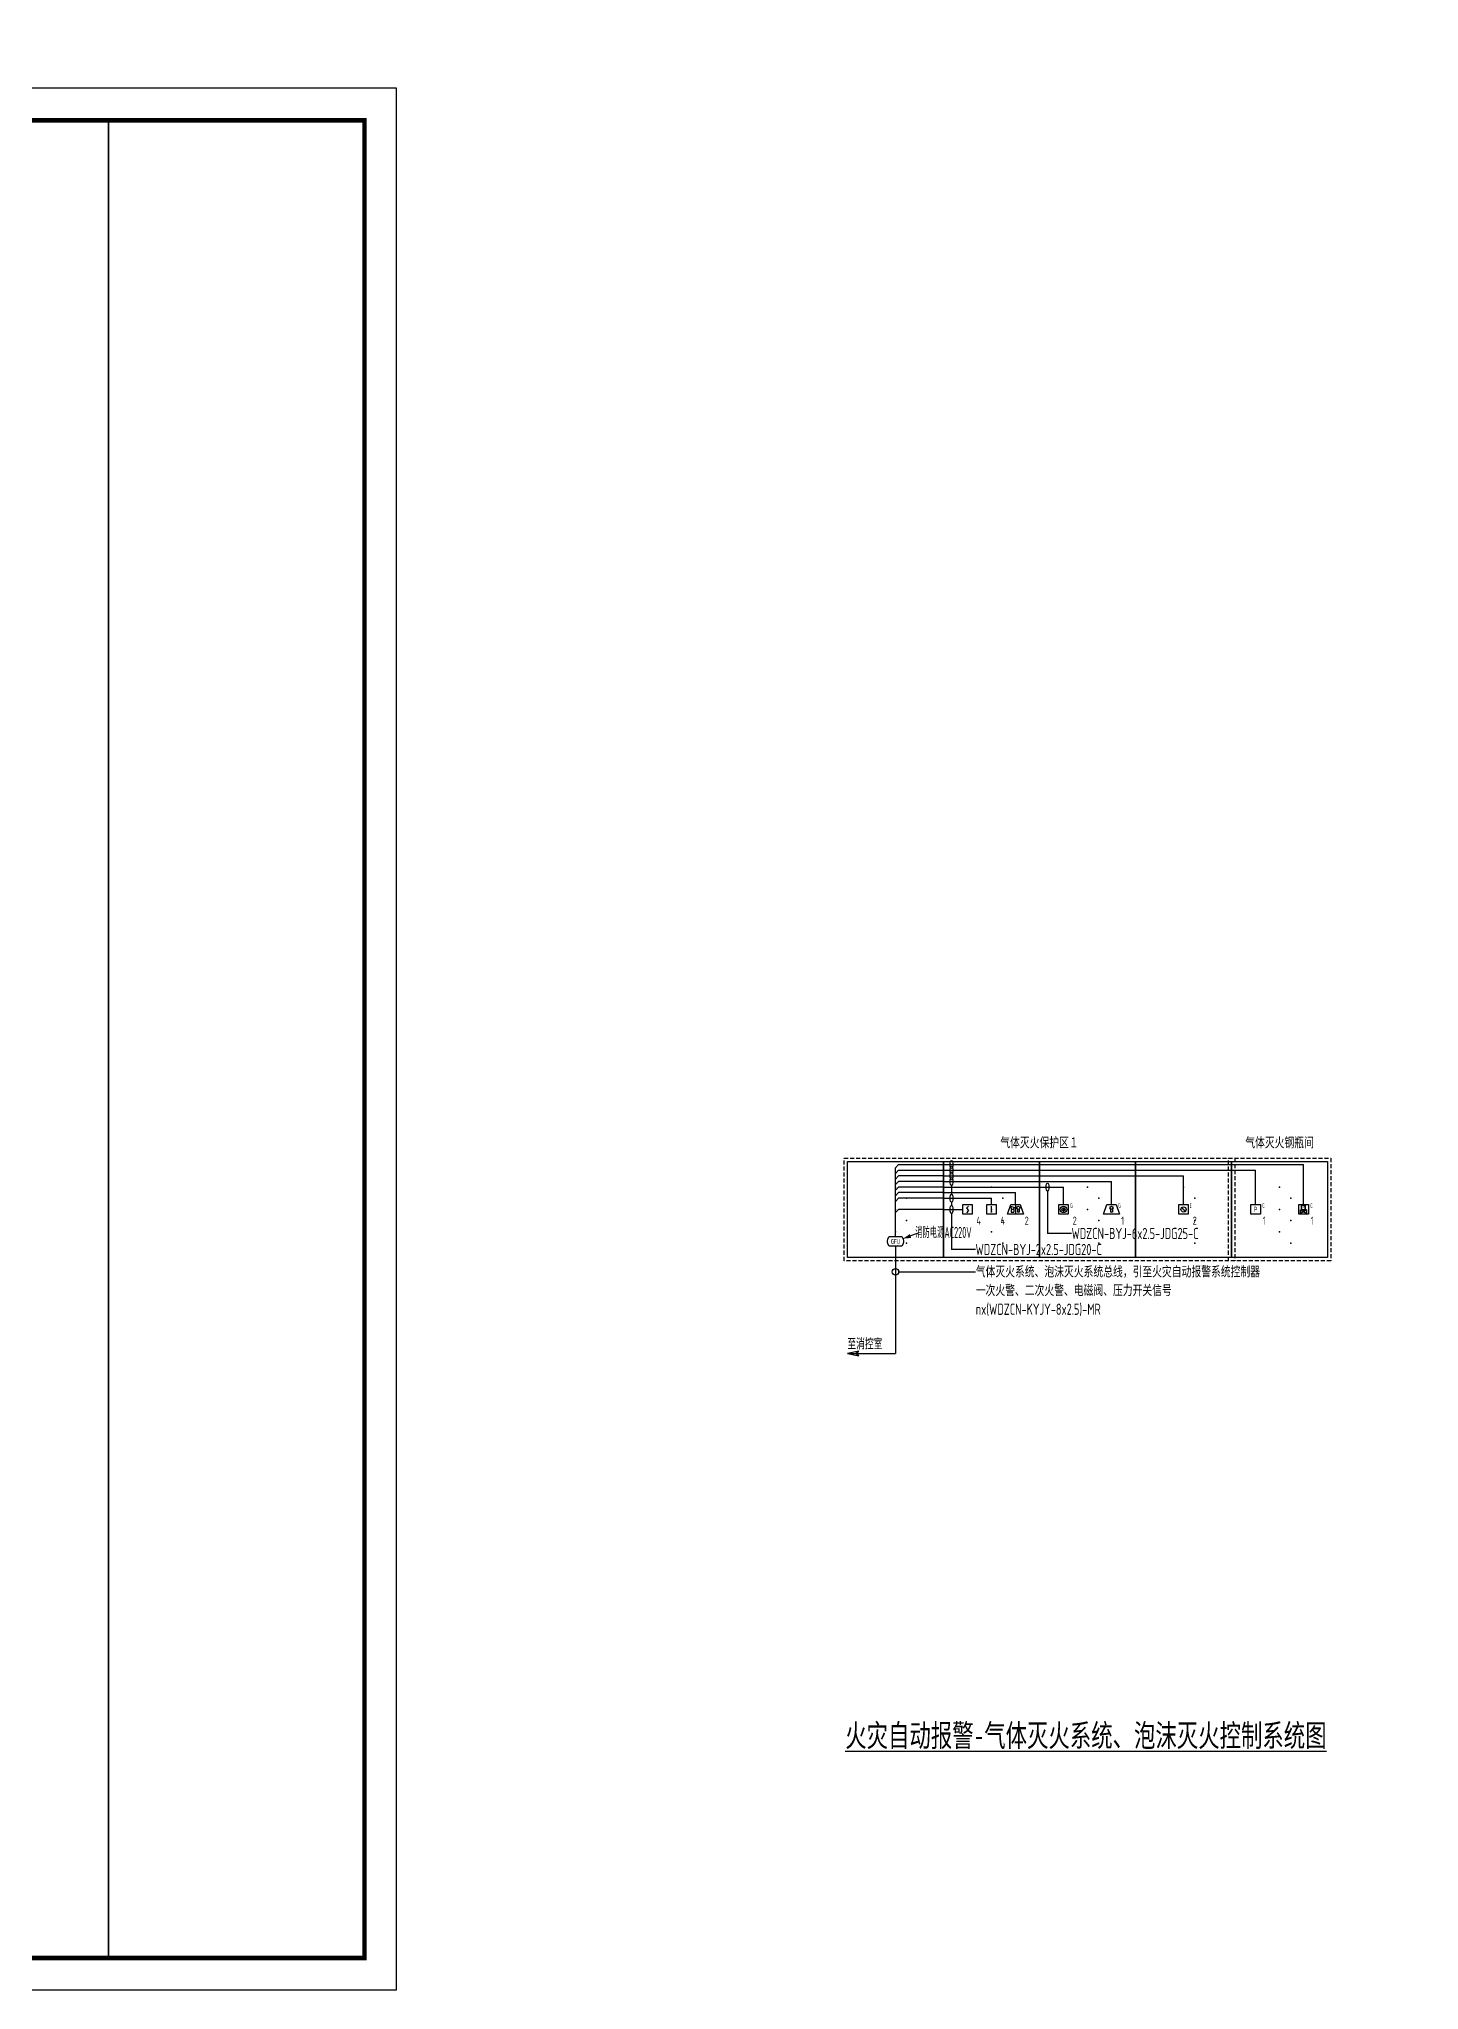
# Model space of a CAD drawing. Header units: millimetres. Extents: x -610917 to 349982, y -134386 to 210510.
# Drawn here: x 65229 to 108342, y -28881 to 32059 of the extents above; entities that cross this region are included whole.
import ezdxf
from ezdxf import colors
from ezdxf.entities.mleader import LeaderData, LeaderLine
from ezdxf.enums import TextEntityAlignment as Align
from ezdxf.math import Vec2, Vec3

# ---------------------------------------------------------------- set-up
doc = ezdxf.new("R2010")
doc.units = ezdxf.units.MM
doc.header["$LTSCALE"] = 500
doc.header["$MEASUREMENT"] = 0
doc.linetypes.add('HIDDEN', pattern=[0.375, 0.25, -0.125])
doc.layers.get('0').update_dxf_attribs({"linetype": 'CONTINUOUS'})
for name, color, linetype in [('E-FAS-DEVC', 3, 'CONTINUOUS'), ('E-FAS-WIRE', 4, 'CONTINUOUS'), ('E-REQU-DIMS', 30, 'CONTINUOUS'), ('E-UNIV-DIAG', 2, 'CONTINUOUS'), ('E-UNIV-DIAG2', 2, 'HIDDEN'), ('E-UNIV-EL', 140, 'CONTINUOUS'), ('E-UNIV-NOTE', 6, 'CONTINUOUS'), ('内框', 8, 'CONTINUOUS')]:
    doc.layers.add(name, color=color, linetype=linetype)
doc.styles.add('TH-STYLE1', font='Stfangso_0.ttf', dxfattribs={"width": 0.7})
doc.styles.add('TH-STYLE3', font='tssdeng.shx', dxfattribs={"width": 0.7, "bigfont": 'tssdchn.shx'})
doc.styles.add('黑体', font='')
doc.styles.get('黑体').set_extended_font_data('SimHei')

# ---------------------------------------------------------------- blocks, each defined once
blk = doc.blocks.new('E-ES01')
blk.add_lwpolyline([(0, 3000), (3000, 3000), (3000, 0), (0, 0)], close=True)
for p in [(1500, 2200), (1850, 1850), (1500, 1500), (1500, 800), (1850, 1150), (1850, 450)]:
    blk.add_point(p)
blk = doc.blocks.new('E-BFAS110')
blk.add_lwpolyline([(-1.5, -1.5), (-1.5, 1.5), (1.5, 1.5), (1.5, -1.5)], close=True)
at = {"layer": 'E-UNIV-EL'}
blk.add_lwpolyline([(0.35, 1.06), (-0.35, 0.35), (0.35, -0.35), (-0.35, -1.06)], dxfattribs=at)
blk = doc.blocks.new('E-BFAS120')
blk.add_lwpolyline([(-1.5, -1.5), (-1.5, 1.5), (1.5, 1.5), (1.5, -1.5)], close=True)
at = {"layer": 'E-UNIV-EL'}
blk.add_line((0, -1), (0, 1), dxfattribs=at)
at = {"layer": 'E-UNIV-EL', "const_width": 0.25}
blk.add_lwpolyline([(-0.125, -0.75, 1), (0.125, -0.75, 1)], format="xyb", close=True, dxfattribs=at)
blk = doc.blocks.new('E-BGFS110')
blk.add_lwpolyline([(-2, 1.5), (2, 1.5, -0.333333), (2, -1.5), (-2, -1.5, -0.333333)], format="xyb", close=True)
at = {"layer": 'E-UNIV-EL', "style": 'TH-STYLE3', "width": 0.7}
blk.add_attdef('F', text='', height=1.5, dxfattribs=at).set_placement((0, 0), align=Align.MIDDLE)
blk = doc.blocks.new('E-BGFS210')
blk.add_lwpolyline([(-1.5, -1.5), (-1.5, 1.5), (1.5, 1.5), (1.5, -1.5)], close=True)
at = {"layer": 'E-UNIV-EL'}
blk.add_line((0, 0.625), (0, -0.625), dxfattribs=at)
for radius in [1, 0.5]:
    blk.add_circle((0, 0), radius, dxfattribs=at)
at = {"layer": 'E-UNIV-EL', "style": 'TH-STYLE3', "width": 0.5}
blk.add_attdef('F', text='', height=1.5, dxfattribs=at).set_placement((2.5, 1.25), align=Align.MIDDLE)
blk = doc.blocks.new('E-BGFS220')
blk.add_lwpolyline([(-1.5, -1.5), (-1.5, 1.5), (1.5, 1.5), (1.5, -1.5)], close=True)
at = {"layer": 'E-UNIV-EL', "style": 'TH-STYLE3'}
for height, width, p in [(1.7, 0.7, (0, 0)), (1.5, 0.5, (2.5, 1.25))]:
    blk.add_attdef('F', text='', height=height, dxfattribs=dict(at, width=width)).set_placement(p, align=Align.MIDDLE)
blk = doc.blocks.new('E-BFAS330')
blk.add_lwpolyline([(-2.5, -1.5), (-1.5, 1.5), (1.5, 1.5), (2.5, -1.5)], close=True)
at = {"layer": 'E-UNIV-EL'}
for p, q in [((-1.56, 1), (-0.24, 0.6)), ((-1.1, 0), (-1.56, 1)), ((-0.5, 0), (-1.3, 0)), ((-1.3, 0), (-1.3, -0.8)), ((-0.7, 0), (-0.24, 0.6)), ((-0.5, 0), (-0.5, -0.8)), ((0, 1.5), (0, -1.5)), ((0.6, 0.1), (0.6, -0.8)), ((1.2, 0.1), (1.2, -0.8)), ((-1.3, -0.8), (-0.5, -0.8)), ((1.2, -0.8), (0.6, -0.8))]:
    blk.add_line(p, q, dxfattribs=at)
blk.add_circle((0.9, 0.5), 0.5, dxfattribs=at)
blk = doc.blocks.new('E-BGFS310')
blk.add_lwpolyline([(-2.5, -1.5), (-1.5, 1.5), (1.5, 1.5), (2.5, -1.5)], close=True)
at = {"layer": 'E-UNIV-EL'}
for p, q in [((-0.3, 0.1), (-0.3, -0.8)), ((0.3, 0.1), (0.3, -0.8)), ((0.3, -0.8), (-0.3, -0.8))]:
    blk.add_line(p, q, dxfattribs=at)
blk.add_circle((0, 0.5), 0.5, dxfattribs=at)
at = {"layer": 'E-UNIV-EL', "style": 'TH-STYLE3', "width": 0.5}
blk.add_attdef('F', text='', height=1.5, dxfattribs=at).set_placement((2.5, 1.25), align=Align.MIDDLE)
blk = doc.blocks.new('E-BFAS730')
blk.add_lwpolyline([(-1.5, -1.5), (-1.5, 1.5), (1.5, 1.5), (1.5, -1.5)], close=True)
at = {"layer": 'E-UNIV-EL'}
blk.add_line((-0.71, 0.71), (0.71, -0.71), dxfattribs=at)
blk.add_circle((0, 0), 0.8, dxfattribs=at)
at = {"layer": 'E-UNIV-EL', "style": 'TH-STYLE3', "width": 0.5}
blk.add_attdef('F', text='', height=1.5, dxfattribs=at).set_placement((2.25, 1.25), align=Align.MIDDLE)
blk = doc.blocks.new('E-BGFS410')
blk.add_lwpolyline([(-1.5, -1.5), (-1.5, 1.5), (1.5, 1.5), (1.5, -1.5)], close=True)
at = {"layer": 'E-UNIV-EL'}
for p, q in [((-0.65, 1.3), (0.65, 1.3)), ((-0.65, 0), (-0.65, 1.3)), ((-0.65, 0), (0.65, 0)), ((0, 0), (0, -0.7)), ((0.65, 0), (0.65, 1.3))]:
    blk.add_line(p, q, dxfattribs=at)
blk.add_lwpolyline([(1, -1.28), (1, -0.12), (-1, -1.28), (-1, -0.12)], close=True, dxfattribs=at)
at = {"layer": 'E-UNIV-EL', "style": 'TH-STYLE3'}
for height, width, p in [(1, 0.7, (0, 0.65)), (1.5, 0.5, (2.5, 1.25))]:
    blk.add_attdef('F', text='', height=height, dxfattribs=dict(at, width=width)).set_placement(p, align=Align.MIDDLE)
blk = doc.blocks.new('THAPE_A1L_inner')
at = {"layer": '内框'}
for p, q in [((0, 609.4), (0, 594)), ((0, 609.4), (294, 609.4)), ((49, 594), (49, 609.4)), ((49, 609.4), (49, 594)), ((260.87, 594), (260.84, 609.4)), ((260.84, 609.4), (260.87, 594)), ((294, 594), (294, 609.4)), ((0, 594), (49, 594)), ((28, 594), (0, 594)), ((84, 594), (28, 594)), ((49, 594), (260.87, 594)), ((196, 594), (84, 594)), ((294, 594), (196, 594)), ((260.87, 594), (294, 594))]:
    blk.add_line(p, q, dxfattribs=at)
blk.add_lwpolyline([(0, 0), (841, 0), (841, 594), (0, 594)], close=True, dxfattribs=at)
at = {"layer": '内框', "const_width": 1.4}
blk.add_lwpolyline([(25, 584), (25, 10), (831, 10), (831, 584)], close=True, dxfattribs=at)
at = {"layer": '内框', "const_width": 0.5}
blk.add_lwpolyline([(751, 584), (751, 10)], dxfattribs=at)
at = {"layer": '内框', "style": '黑体', "width": 0.8}
for s, p in [('内框名称：', (4.43, 598.65)), ('A1L', (263.9, 598.64))]:
    blk.add_text(s, height=7, dxfattribs=at).set_placement(p)
blk.add_attdef('内框名称', (51.53, 598.63), '', height=7, dxfattribs=at)
blk = doc.blocks.new('_DotBlank')
at = {"color": 0, "linetype": 'ByBlock', "lineweight": -2}
blk.add_line((-0.5, 0), (-1, 0), dxfattribs=at)
blk.add_circle((0, 0), 0.5, dxfattribs=at)

msp = doc.modelspace()

# ---------------------------------------------------------------- linework, layer by layer
at = {"layer": 'E-FAS-DEVC'}
msp.add_line((92691, -5243), (92456, -5329), dxfattribs=at)
msp.add_lwpolyline([(92456, -5329, 125, 0, 0), (92221, -5414, 0, 0, 0)], format="xyseb", dxfattribs=at)
at = {"layer": 'E-FAS-WIRE'}
for p, q in [((91986, -3200), (92086, -3100)), ((91986, -4600), (91986, -3200)), ((91986, -3375), (92086, -3275)), ((91986, -3550), (92086, -3450)), ((91986, -3725), (92086, -3625)), ((92086, -3100), (93486, -3100)), ((92086, -3275), (93486, -3275)), ((93486, -3450), (92086, -3450)), ((93486, -3625), (92086, -3625)), ((93486, -3100), (96486, -3100)), ((93486, -3275), (96486, -3275)), ((93486, -3450), (96486, -3450)), ((93486, -3625), (96486, -3625)), ((96486, -3100), (99486, -3100)), ((96486, -3275), (99486, -3275)), ((96486, -3450), (99486, -3450)), ((96486, -3625), (98736, -3625)), ((98736, -4350), (98736, -3625)), ((99486, -3100), (102486, -3100)), ((99486, -3275), (102486, -3275)), ((99486, -3450), (100986, -3450)), ((100986, -4350), (100986, -3450)), ((102486, -3100), (104736, -3100)), ((102486, -3275), (103236, -3275)), ((103236, -4350), (103236, -3275)), ((104736, -4350), (104736, -3100)), ((91986, -3900), (92086, -3800)), ((91986, -4075), (92086, -3975)), ((91986, -4250), (92086, -4150)), ((93486, -3800), (92086, -3800)), ((93486, -3975), (92086, -3975)), ((93486, -4150), (92086, -4150)), ((93486, -3800), (96486, -3800)), ((93486, -3975), (95736, -3975)), ((93486, -4150), (94986, -4150)), ((94986, -4350), (94986, -4150)), ((95736, -4350), (95736, -3975)), ((96486, -3800), (97236, -3800)), ((97236, -4350), (97236, -3800)), ((91986, -4600), (92086, -4500)), ((91986, -5350), (91986, -4600)), ((93486, -4500), (92086, -4500)), ((93486, -4500), (94086, -4500)), ((91986, -5650), (91986, -6000)), ((91986, -6000), (91986, -9000)), ((90486, -9000), (91986, -9000))]:
    msp.add_line(p, q, dxfattribs=at)
msp.add_lwpolyline([(90486, -9000), (90839, -9075), (90739, -9000), (90839, -8925), (90486, -9000)], dxfattribs=at)
at = {"layer": 'E-UNIV-DIAG2'}
for points in [[(90386, -6100), (90386, -2900), (102586, -2900), (102586, -6100)], [(102386, -6100), (102386, -2900), (105586, -2900), (105586, -6100)]]:
    msp.add_lwpolyline(points, close=True, dxfattribs=at)
at = {"layer": 'E-UNIV-NOTE'}
for p, q in [((93736, -3750), (93736, -4025)), ((96736, -3925), (96736, -5250)), ((93736, -4275), (93736, -4375)), ((93736, -4625), (93736, -5750)), ((97486, -5250), (96736, -5250)), ((94486, -5750), (93736, -5750))]:
    msp.add_line(p, q, dxfattribs=at)
for centre in [(93736, -3100), (93736, -3275), (93736, -3450), (93736, -3625), (93736, -4150), (96736, -3800), (93736, -4500)]:
    msp.add_ellipse(centre, major_axis=(0, -125), ratio=0.35, dxfattribs=at)

# ---------------------------------------------------------------- block references
at = {"layer": 'E-FAS-DEVC', "xscale": 100, "yscale": 100, "zscale": 100}
for name, p in [('E-BFAS110', (94236, -4500)), ('E-BFAS120', (94986, -4500)), ('E-BFAS330', (95736, -4500))]:
    msp.add_blockref(name, p, dxfattribs=at)
for name, p, values in [('E-BGFS210', (97236, -4500), {'F': 'G'}), ('E-BGFS310', (98736, -4500), {'F': 'G'}), ('E-BFAS730', (100986, -4500), {'F': 'E'}), ('E-BGFS110', (91986, -5500), {'F': 'GFU'})]:
    msp.add_blockref(name, p, dxfattribs=at).add_auto_attribs(values)
at = {"layer": 'E-FAS-DEVC'}
ref = msp.add_blockref('E-BGFS220', (103236, -4500), dxfattribs=dict(at, xscale=100, yscale=100, zscale=100))
ref.add_attrib('F', 'G', dxfattribs={"layer": 'E-UNIV-EL', "height": 150, "style": 'TH-STYLE3', "width": 0.5}).set_placement((103486, -4375), align=Align.MIDDLE)
ref.add_attrib('F', 'P', dxfattribs={"layer": 'E-UNIV-EL', "height": 170, "style": 'TH-STYLE3', "width": 0.7}).set_placement((103236, -4500), align=Align.MIDDLE)
ref = msp.add_blockref('E-BGFS410', (104736, -4500), dxfattribs=dict(at, xscale=100, yscale=100, zscale=100))
ref.add_attrib('F', 'M', dxfattribs={"layer": 'E-UNIV-EL', "height": 100, "style": 'TH-STYLE3', "width": 0.7}).set_placement((104736, -4435), align=Align.MIDDLE)
ref.add_attrib('F', 'G', dxfattribs={"layer": 'E-UNIV-EL', "height": 150, "style": 'TH-STYLE3', "width": 0.5}).set_placement((104986, -4375), align=Align.MIDDLE)
at = {"layer": 'E-UNIV-DIAG'}
for p in [(90486, -6000), (93486, -6000), (96486, -6000), (99486, -6000), (102486, -6000)]:
    msp.add_blockref('E-ES01', p, dxfattribs=at)
at = {"layer": '内框', "xscale": 100, "yscale": 100, "zscale": 100}
msp.add_blockref('THAPE_A1L_inner', (-7701, -28881), dxfattribs=at)

# ---------------------------------------------------------------- texts
at = {"layer": 'E-UNIV-NOTE', "style": 'TH-STYLE3', "width": 0.7}
for s, p in [('气体灭火保护区１', (96486, -2400)), ('气体灭火钢瓶间', (103986, -2400))]:
    msp.add_text(s, height=350, rotation=360, dxfattribs=at).set_placement(p, align=Align.MIDDLE)
at = {"layer": 'E-UNIV-NOTE', "style": 'TH-STYLE3'}
for s, height, width, p in [('4', 250, 0.7, (94586, -4850)), ('4', 250, 0.7, (95336, -4850)), ('2', 250, 0.7, (96086, -4850)), ('2', 250, 0.7, (97586, -4850)), ('1', 250, 0.7, (99086, -4850)), ('2', 250, 0.7, (101336, -4850)), ('1', 250, 0.7, (103505, -4850)), ('1', 250, 0.7, (105005, -4850)), ('消防电源AC220V', 350, 0.5, (93486, -5200))]:
    msp.add_text(s, height=height, dxfattribs=dict(at, width=width)).set_placement(p, align=Align.MIDDLE)
for s, width, p in [('WDZCN-BYJ-6x2.5-JDG25-C', 0.7, (97486, -5250)), ('WDZCN-BYJ-2x2.5-JDG20-C', 0.7, (94486, -5750)), ('至消控室', 0.6, (90486, -8700))]:
    msp.add_text(s, height=350, dxfattribs=dict(at, width=width)).set_placement(p, align=Align.MIDDLE_LEFT)
at = {"layer": 'E-UNIV-NOTE', "insert": (97936, -20968), "char_height": 700, "attachment_point": 5, "style": 'TH-STYLE1'}
msp.add_mtext('{\\L火灾自动报警-气体灭火系统、泡沫灭火控制系统图}', dxfattribs=at)

# ---------------------------------------------------------------- leaders
at = {"layer": 'E-REQU-DIMS'}
ml = msp.add_multileader_mtext('Standard', dxfattribs=at)
ml.set_content('气体灭火系统、泡沫灭火系统总线，引至火灾自动报警系统控制器\\P一次火警、二次火警、电磁阀、压力开关信号\\Pnx(WDZCN-KYJY-8x2.5)-MR', color=6, style='TH-STYLE3')
ml.set_leader_properties()
ml.set_arrow_properties(name='DOTBLANK')
ml.build(insert=Vec2(0, 0))
ml.multileader.update_dxf_attribs({"dogleg_length": 2, "arrow_head_size": 200, "scale": 100})
ctx = ml.context
ctx.base_point, ctx.scale, ctx.char_height, ctx.arrow_head_size, ctx.landing_gap_size, ctx.plane_origin = Vec3(94486, -6450), 100, 350, 200, 9, Vec3(75862, -4996)
notes = []
notes.append((ctx, [(0, (1, 1, 0), (94286, -6450), (1, 0), 200, [(1, [(91986, -6450)], 0, [])])]))
ctx.mtext.insert, ctx.mtext.flow_direction = Vec3(94495, -6275), 5
for ctx, leaders in notes:
    for number, flags, end, landing, length, lines in leaders:
        leader = LeaderData()
        leader.index, (leader.has_last_leader_line, leader.has_dogleg_vector, leader.attachment_direction) = number, flags
        leader.last_leader_point, leader.dogleg_vector, leader.dogleg_length = Vec3(end), Vec3(landing), length
        for number, points, colour, breaks in lines:
            line = LeaderLine()
            line.index, line.vertices, line.color, line.breaks = number, Vec3.list(points), colors.encode_raw_color(colour), breaks
            leader.lines.append(line)
        ctx.leaders.append(leader)

doc.saveas('drawing.dxf')
